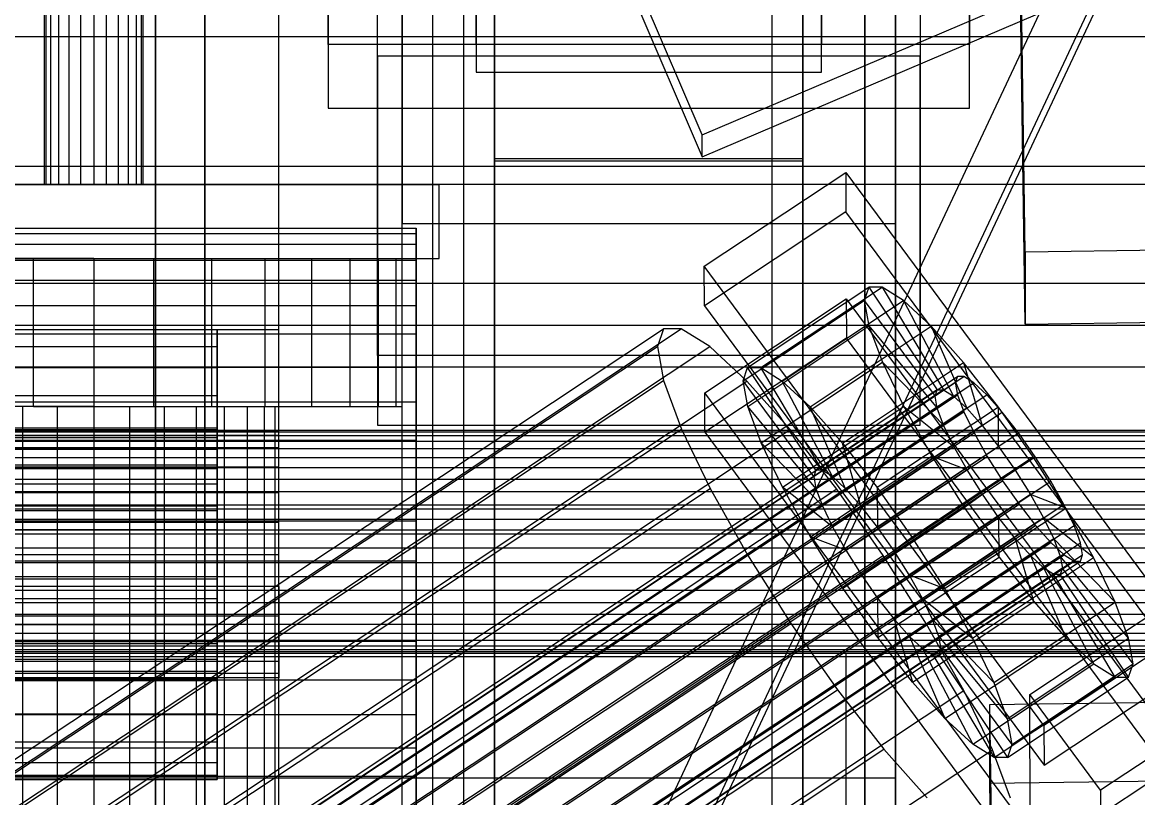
# Model space of a CAD drawing. Header units: millimetres. Extents: x -1970 to 34302, y -65268 to 6837.
# Drawn here: x 279.2 to 369.6, y -34961.7 to -34898.8 of the extents above; entities that cross this region are included whole.
import ezdxf

# ---------------------------------------------------------------- set-up
doc = ezdxf.new("R2010")
doc.units = ezdxf.units.MM
for name, color, linetype, lineweight in [('COTAS_O', 1, 'Continuous', 0), ('frontal_briquetadora', 7, 'Continuous', 0), ('frontal_C01', 7, 'Continuous', 0), ('frontal_C02', 7, 'Continuous', 0), ('frontal_C05', 7, 'Continuous', 0), ('frontal_C07', 7, 'Continuous', 0), ('frontal_mezcladora', 7, 'Continuous', 0), ('frontal_tolva-C01', 7, 'Continuous', 0), ('frontal_tolva_provisional', 7, 'Continuous', 0)]:
    doc.layers.add(name, color=color, linetype=linetype, lineweight=lineweight)
doc.dimstyles.new('R19_100', dxfattribs={"dimtxt": 250, "dimasz": 150, "dimexe": 150, "dimexo": 80, "dimgap": 100, "dimtad": 1, "dimtih": 1, "dimtoh": 1, "dimdsep": 46, "dimcen": 0.09, "dimadec": 0, "dimazin": 0, "dimtfac": 1, "dimtdec": 4, "dimtofl": 0, "dimtmove": 0, "dimatfit": 3, "dimfxl": 1, "dimtolj": 1, "dimtzin": 0, "dimarcsym": 0})

# ---------------------------------------------------------------- blocks, each defined once
blk = doc.blocks.new('*D39')
at = {"layer": 'COTAS_O', "color": 0, "lineweight": -2, "transparency": 16777216}
for p, q in [((-650, -34820), (-650, -34050)), ((650, -34820), (650, -34050)), ((-500, -34200), (500, -34200))]:
    blk.add_line(p, q, dxfattribs=at)
at = {"layer": 'COTAS_O', "color": 0, "transparency": 16777216}
for points in [[(-500, -34175), (-500, -34225), (-650, -34200)], [(500, -34175), (500, -34225), (650, -34200)]]:
    blk.add_solid(points, dxfattribs=at)
at = {"layer": 'Defpoints', "color": 0, "transparency": 16777216}
for p in [(650, -34200), (-650, -34900), (650, -34900)]:
    blk.add_point(p, dxfattribs=at)

msp = doc.modelspace()

# ---------------------------------------------------------------- linework, layer by layer
at = {"layer": 'frontal_briquetadora'}
for p, q in [((315, -35000), (315, -34710)), ((340, -34940), (340, -34760)), ((-1330, -34940), (340, -34940)), ((340, -34940), (490, -34940)), ((340, -34950), (340, -34940)), ((-1330, -34950), (340, -34950)), ((340, -34950), (346, -34950)), ((340, -35988), (340, -34950)), ((340, -34950), (490, -34950)), ((346, -35988), (346, -34950)), ((346, -34950), (484, -34950))]:
    msp.add_line(p, q, dxfattribs=at)
at = {"layer": 'frontal_C01'}
for p, q in [((334.501, -34918.631), (345.969, -34911.019)), ((345.969, -34911.019), (345.981, -34914.221)), ((345.969, -34911.019), (373.501, -34948.258)), ((345.981, -34914.221), (334.513, -34921.833)), ((373.513, -34951.46), (345.981, -34914.221)), ((-311.15, -34915.54), (311.15, -34915.54)), ((-311.15, -34915.982), (311.15, -34915.982)), ((311.15, -34915.982), (311.15, -34915.54)), ((311.15, -34915.54), (311.15, -34916.825)), ((311.15, -34918.122), (311.15, -34915.982)), ((-311.15, -34916.825), (311.15, -34916.825)), ((311.15, -34916.825), (311.15, -34919.749)), ((-311.15, -34918.122), (311.15, -34918.122)), ((311.15, -34921.813), (311.15, -34918.122)), ((334.513, -34921.833), (334.501, -34918.631)), ((362.033, -34955.87), (334.501, -34918.631)), ((-311.15, -34919.749), (311.15, -34919.749)), ((311.15, -34919.749), (311.15, -34924.115)), ((338.005, -34926.842), (347.835, -34920.318)), ((339.088, -34926.847), (348.918, -34920.323)), ((347.835, -34920.318), (347.47, -34921.39)), ((348.918, -34920.323), (347.835, -34920.318)), ((347.835, -34920.318), (353.378, -34928.64)), ((350.645, -34921.406), (348.918, -34920.323)), ((348.918, -34920.323), (353.892, -34928.643)), ((334.539, -34928.877), (346.008, -34921.265)), ((337.64, -34927.914), (347.47, -34921.39)), ((340.816, -34927.93), (350.645, -34921.406)), ((346.008, -34921.265), (346.02, -34924.467)), ((346.008, -34921.265), (373.539, -34958.504)), ((347.47, -34921.39), (353.205, -34929.148)), ((347.47, -34921.39), (347.847, -34923.467)), ((352.899, -34923.492), (350.645, -34921.406)), ((350.645, -34921.406), (354.71, -34929.156)), ((-311.15, -34921.813), (311.15, -34921.813)), ((311.15, -34926.804), (311.15, -34921.813)), ((334.513, -34921.833), (362.045, -34959.072)), ((-311.15, -34924.115), (311.15, -34924.115)), ((146.872, -35046.022), (331.181, -34923.69)), ((148.32, -35046.029), (332.629, -34923.698)), ((311.15, -34924.115), (311.15, -34929.623)), ((331.181, -34923.69), (330.692, -34925.124)), ((332.629, -34923.698), (331.181, -34923.69)), ((334.938, -34925.145), (332.629, -34923.698)), ((338.017, -34929.991), (347.847, -34923.467)), ((343.069, -34930.016), (352.899, -34923.492)), ((347.847, -34923.467), (353.384, -34930.132)), ((347.847, -34923.467), (348.941, -34926.406)), ((355.525, -34926.439), (352.899, -34923.492)), ((352.899, -34923.492), (355.777, -34930.144)), ((346.02, -34924.467), (334.551, -34932.078)), ((373.551, -34961.706), (346.02, -34924.467)), ((146.383, -35047.455), (330.692, -34925.124)), ((150.629, -35047.476), (334.938, -34925.145)), ((330.692, -34925.124), (331.197, -34927.9)), ((337.95, -34927.934), (334.938, -34925.145)), ((-311.15, -34926.804), (311.15, -34926.804)), ((311.15, -34932.755), (311.15, -34926.804)), ((337.64, -34927.914), (338.005, -34926.842)), ((343.549, -34935.165), (338.005, -34926.842)), ((338.005, -34926.842), (339.088, -34926.847)), ((344.062, -34935.167), (339.088, -34926.847)), ((339.088, -34926.847), (340.816, -34927.93)), ((339.111, -34932.931), (348.941, -34926.406)), ((345.695, -34932.964), (355.525, -34926.439)), ((348.941, -34926.406), (353.902, -34931.524)), ((348.941, -34926.406), (350.678, -34930.009)), ((358.345, -34930.047), (355.525, -34926.439)), ((355.525, -34926.439), (357.021, -34931.54)), ((141.218, -35069.457), (355.017, -34927.553)), ((141.731, -35069.46), (355.53, -34927.555)), ((355.017, -34927.553), (354.844, -34928.061)), ((355.53, -34927.555), (355.017, -34927.553)), ((356.348, -34928.068), (355.53, -34927.555)), ((141.045, -35069.965), (354.844, -34928.061)), ((142.549, -35069.973), (356.348, -34928.068)), ((146.887, -35050.232), (331.197, -34927.9)), ((153.641, -35050.265), (337.95, -34927.934)), ((331.197, -34927.9), (332.659, -34931.83)), ((343.376, -34935.672), (337.64, -34927.914)), ((338.017, -34929.991), (337.64, -34927.914)), ((341.461, -34931.874), (337.95, -34927.934)), ((344.88, -34935.68), (340.816, -34927.93)), ((340.816, -34927.93), (343.069, -34930.016)), ((353.378, -34928.64), (343.549, -34935.165)), ((353.892, -34928.643), (344.062, -34935.167)), ((353.205, -34929.148), (353.378, -34928.64)), ((353.378, -34928.64), (353.892, -34928.643)), ((353.892, -34928.643), (354.71, -34929.156)), ((354.844, -34928.061), (355.022, -34929.044)), ((357.415, -34929.056), (356.348, -34928.068)), ((141.224, -35070.949), (355.022, -34929.044)), ((143.617, -35070.961), (357.415, -34929.056)), ((334.551, -34932.078), (334.539, -34928.877)), ((362.071, -34966.116), (334.539, -34928.877)), ((353.205, -34929.148), (343.376, -34935.672)), ((354.71, -34929.156), (344.88, -34935.68)), ((353.384, -34930.132), (353.205, -34929.148)), ((354.71, -34929.156), (355.777, -34930.144)), ((355.022, -34929.044), (355.541, -34930.437)), ((358.659, -34930.452), (357.415, -34929.056)), ((-311.15, -34929.623), (311.15, -34929.623)), ((141.742, -35072.341), (355.541, -34930.437)), ((144.861, -35072.357), (358.659, -34930.452)), ((311.15, -34929.623), (311.15, -34935.899)), ((343.554, -34936.656), (338.017, -34929.991)), ((339.111, -34932.931), (338.017, -34929.991)), ((340.848, -34936.533), (350.678, -34930.009)), ((345.947, -34936.668), (343.069, -34930.016)), ((343.069, -34930.016), (345.695, -34932.964)), ((353.384, -34930.132), (343.554, -34936.656)), ((355.777, -34930.144), (345.947, -34936.668)), ((358.345, -34930.047), (348.515, -34936.571)), ((350.678, -34930.009), (354.725, -34933.231)), ((350.678, -34930.009), (352.938, -34934.028)), ((353.902, -34931.524), (353.384, -34930.132)), ((355.541, -34930.437), (356.363, -34932.143)), ((355.777, -34930.144), (357.021, -34931.54)), ((358.357, -34933.249), (358.345, -34930.047)), ((361.166, -34934.069), (358.345, -34930.047)), ((359.995, -34932.161), (358.659, -34930.452)), ((-440, -34931.906), (440, -34931.906)), ((-440, -34932.063), (440, -34932.063)), ((142.565, -35074.048), (356.363, -34932.143)), ((359.995, -34932.161), (146.196, -35074.066)), ((148.35, -35054.162), (332.659, -34931.83)), ((157.152, -35054.205), (341.461, -34931.874)), ((332.659, -34931.83), (334.981, -34936.646)), ((334.551, -34932.078), (362.083, -34969.317)), ((345.231, -34936.697), (341.461, -34931.874)), ((353.902, -34931.524), (344.073, -34938.049)), ((357.021, -34931.54), (347.191, -34938.064)), ((354.725, -34933.231), (353.902, -34931.524)), ((356.363, -34932.143), (357.434, -34934.047)), ((357.021, -34931.54), (358.357, -34933.249)), ((361.332, -34934.067), (359.995, -34932.161)), ((-440, -34932.361), (440, -34932.361)), ((-440, -34932.821), (440, -34932.821)), ((311.15, -34932.755), (-311.15, -34932.755)), ((311.15, -34939.26), (311.15, -34932.755)), ((344.073, -34938.049), (339.111, -34932.931)), ((340.848, -34936.533), (339.111, -34932.931)), ((347.191, -34938.064), (345.695, -34932.964)), ((345.695, -34932.964), (348.515, -34936.571)), ((-440, -34933.398), (440, -34933.398)), ((143.635, -35075.952), (357.434, -34934.047)), ((147.533, -35075.971), (361.332, -34934.067)), ((343.108, -34940.553), (352.938, -34934.028)), ((354.725, -34933.231), (344.895, -34939.755)), ((348.527, -34939.773), (358.357, -34933.249)), ((351.336, -34940.594), (361.166, -34934.069)), ((352.938, -34934.028), (355.796, -34935.135)), ((352.938, -34934.028), (355.569, -34938.191)), ((355.796, -34935.135), (354.725, -34933.231)), ((357.434, -34934.047), (358.68, -34936.019)), ((358.357, -34933.249), (359.693, -34935.154)), ((361.166, -34934.069), (359.693, -34935.154)), ((363.797, -34938.232), (361.166, -34934.069)), ((362.578, -34936.039), (361.332, -34934.067)), ((-440, -34934.129), (440, -34934.129)), ((-440, -34934.944), (440, -34934.944)), ((343.549, -34935.165), (343.376, -34935.672)), ((343.376, -34935.672), (343.554, -34936.656)), ((344.062, -34935.167), (343.549, -34935.165)), ((344.88, -34935.68), (344.062, -34935.167)), ((345.947, -34936.668), (344.88, -34935.68)), ((355.796, -34935.135), (345.966, -34941.659)), ((359.693, -34935.154), (349.863, -34941.678)), ((357.042, -34937.107), (355.796, -34935.135)), ((359.693, -34935.154), (360.939, -34937.126)), ((-440, -34935.897), (440, -34935.897)), ((-311.15, -34935.899), (311.15, -34935.899)), ((144.881, -35077.924), (358.68, -34936.019)), ((148.779, -35077.943), (362.578, -34936.039)), ((150.672, -35058.977), (334.981, -34936.646)), ((345.231, -34936.697), (160.922, -35059.028)), ((311.15, -34935.899), (311.15, -34942.515)), ((334.981, -34936.646), (338.003, -34942.02)), ((344.895, -34939.755), (340.848, -34936.533)), ((343.108, -34940.553), (340.848, -34936.533)), ((343.554, -34936.656), (344.073, -34938.049)), ((349.002, -34942.074), (345.231, -34936.697)), ((347.191, -34938.064), (345.947, -34936.668)), ((348.515, -34936.571), (348.527, -34939.773)), ((348.515, -34936.571), (351.336, -34940.594)), ((358.68, -34936.019), (360.017, -34937.925)), ((363.648, -34937.943), (362.578, -34936.039)), ((-440, -34936.896), (440, -34936.896)), ((357.042, -34937.107), (347.212, -34943.631)), ((360.939, -34937.126), (351.109, -34943.65)), ((355.569, -34938.191), (357.042, -34937.107)), ((358.378, -34939.012), (357.042, -34937.107)), ((363.797, -34938.232), (360.939, -34937.126)), ((360.939, -34937.126), (362.01, -34939.03)), ((440, -34938.006), (-440, -34938.006)), ((146.218, -35079.829), (360.017, -34937.925)), ((149.85, -35079.847), (363.648, -34937.943)), ((344.073, -34938.049), (344.895, -34939.755)), ((345.739, -34944.716), (355.569, -34938.191)), ((348.527, -34939.773), (347.191, -34938.064)), ((353.967, -34944.757), (363.797, -34938.232)), ((355.569, -34938.191), (358.39, -34942.214)), ((360.017, -34937.925), (361.352, -34939.634)), ((364.471, -34939.649), (363.648, -34937.943)), ((366.057, -34942.252), (363.797, -34938.232)), ((-440, -34939.12), (440, -34939.12)), ((-311.15, -34939.26), (311.15, -34939.26)), ((311.15, -34945.876), (311.15, -34939.26)), ((358.378, -34939.012), (348.548, -34945.536)), ((362.01, -34939.03), (352.18, -34945.554)), ((358.39, -34942.214), (358.378, -34939.012)), ((359.714, -34940.721), (358.378, -34939.012)), ((366.057, -34942.252), (362.01, -34939.03)), ((362.01, -34939.03), (362.833, -34940.736)), ((-440, -34940.311), (440, -34940.311)), ((147.554, -35081.538), (361.352, -34939.634)), ((150.672, -35081.553), (364.471, -34939.649)), ((344.895, -34939.755), (345.966, -34941.659)), ((349.863, -34941.678), (348.527, -34939.773)), ((361.352, -34939.634), (362.596, -34941.03)), ((364.989, -34941.042), (364.471, -34939.649)), ((148.798, -35082.934), (362.596, -34941.03)), ((151.191, -35082.946), (364.989, -34941.042)), ((345.966, -34941.659), (343.108, -34940.553)), ((345.739, -34944.716), (343.108, -34940.553)), ((349.863, -34941.678), (351.336, -34940.594)), ((359.714, -34940.721), (349.884, -34947.245)), ((351.336, -34940.594), (353.967, -34944.757)), ((362.833, -34940.736), (353.003, -34947.261)), ((361.21, -34945.821), (359.714, -34940.721)), ((360.958, -34942.117), (359.714, -34940.721)), ((362.596, -34941.03), (363.664, -34942.018)), ((367.794, -34945.854), (362.833, -34940.736)), ((362.833, -34940.736), (363.351, -34942.129)), ((365.168, -34942.025), (364.989, -34941.042)), ((-440, -34941.464), (440, -34941.464)), ((149.865, -35083.922), (363.664, -34942.018)), ((151.369, -35083.93), (365.168, -34942.025)), ((153.694, -35064.351), (338.003, -34942.02)), ((164.693, -35064.406), (349.002, -34942.074)), ((338.003, -34942.02), (341.52, -34947.585)), ((345.966, -34941.659), (347.212, -34943.631)), ((348.56, -34948.738), (358.39, -34942.214)), ((352.519, -34947.639), (349.002, -34942.074)), ((351.109, -34943.65), (349.863, -34941.678)), ((360.958, -34942.117), (351.128, -34948.641)), ((363.351, -34942.129), (353.521, -34948.653)), ((358.39, -34942.214), (361.21, -34945.821)), ((363.836, -34948.769), (360.958, -34942.117)), ((362.025, -34943.105), (360.958, -34942.117)), ((368.888, -34948.794), (363.351, -34942.129)), ((363.351, -34942.129), (363.53, -34943.113)), ((363.664, -34942.018), (364.482, -34942.531)), ((364.995, -34942.533), (365.168, -34942.025)), ((-440, -34942.655), (440, -34942.655)), ((-311.15, -34942.515), (311.15, -34942.515)), ((150.683, -35084.435), (364.482, -34942.531)), ((151.196, -35084.438), (364.995, -34942.533)), ((311.15, -34942.515), (311.15, -34949.02)), ((362.025, -34943.105), (352.196, -34949.63)), ((363.53, -34943.113), (353.7, -34949.637)), ((356.228, -34948.776), (366.057, -34942.252)), ((366.09, -34950.855), (362.025, -34943.105)), ((362.843, -34943.618), (362.025, -34943.105)), ((363.53, -34943.113), (363.357, -34943.621)), ((369.265, -34950.871), (363.53, -34943.113)), ((364.482, -34942.531), (364.995, -34942.533)), ((367.794, -34945.854), (366.057, -34942.252)), ((-440, -34943.769), (440, -34943.769)), ((347.212, -34943.631), (345.739, -34944.716)), ((347.212, -34943.631), (348.548, -34945.536)), ((352.18, -34945.554), (351.109, -34943.65)), ((351.109, -34943.65), (353.967, -34944.757)), ((362.843, -34943.618), (353.014, -34950.142)), ((363.357, -34943.621), (353.527, -34950.145)), ((367.817, -34951.938), (362.843, -34943.618)), ((363.357, -34943.621), (362.843, -34943.618)), ((368.9, -34951.943), (363.357, -34943.621)), ((-440, -34944.879), (440, -34944.879)), ((348.56, -34948.738), (345.739, -34944.716)), ((353.967, -34944.757), (356.228, -34948.776)), ((348.548, -34945.536), (348.56, -34948.738)), ((348.548, -34945.536), (349.884, -34947.245)), ((351.38, -34952.346), (361.21, -34945.821)), ((353.003, -34947.261), (352.18, -34945.554)), ((352.18, -34945.554), (356.228, -34948.776)), ((360.882, -34953.358), (372.35, -34945.746)), ((361.21, -34945.821), (363.836, -34948.769)), ((-440, -34945.878), (440, -34945.878)), ((-311.15, -34945.876), (311.15, -34945.876)), ((311.15, -34952.152), (311.15, -34945.876)), ((357.964, -34952.379), (367.794, -34945.854)), ((368.888, -34948.794), (367.794, -34945.854)), ((-440, -34946.831), (440, -34946.831)), ((157.211, -35069.916), (341.52, -34947.585)), ((168.21, -35069.971), (352.519, -34947.639)), ((341.52, -34947.585), (345.291, -34952.962)), ((349.884, -34947.245), (351.38, -34952.346)), ((349.884, -34947.245), (351.128, -34948.641)), ((355.541, -34953.013), (352.519, -34947.639)), ((353.521, -34948.653), (353.003, -34947.261)), ((353.003, -34947.261), (357.964, -34952.379)), ((-440, -34947.646), (440, -34947.646)), ((-440, -34948.377), (440, -34948.377)), ((373.501, -34948.258), (362.033, -34955.87)), ((-440, -34948.954), (440, -34948.954)), ((-440, -34949.414), (440, -34949.414)), ((-311.15, -34949.02), (311.15, -34949.02)), ((311.15, -34949.02), (311.15, -34954.971)), ((351.38, -34952.346), (348.56, -34948.738)), ((351.128, -34948.641), (354.006, -34955.293)), ((351.128, -34948.641), (352.196, -34949.63)), ((353.7, -34949.637), (353.521, -34948.653)), ((353.521, -34948.653), (359.058, -34955.318)), ((354.006, -34955.293), (363.836, -34948.769)), ((356.228, -34948.776), (357.964, -34952.379)), ((359.058, -34955.318), (368.888, -34948.794)), ((363.836, -34948.769), (366.09, -34950.855)), ((369.265, -34950.871), (368.888, -34948.794)), ((-450, -34950.263), (450, -34950.263)), ((-440, -34949.712), (440, -34949.712)), ((-440, -34949.869), (440, -34949.869)), ((352.196, -34949.63), (356.26, -34957.379)), ((352.196, -34949.63), (353.014, -34950.142)), ((353.014, -34950.142), (357.987, -34958.462)), ((353.014, -34950.142), (353.527, -34950.145)), ((353.527, -34950.145), (353.7, -34949.637)), ((353.527, -34950.145), (359.07, -34958.467)), ((353.7, -34949.637), (359.436, -34957.395)), ((356.26, -34957.379), (366.09, -34950.855)), ((359.436, -34957.395), (369.265, -34950.871)), ((366.09, -34950.855), (367.817, -34951.938)), ((368.9, -34951.943), (369.265, -34950.871)), ((-311.15, -34952.152), (311.15, -34952.152)), ((311.15, -34957.66), (311.15, -34952.152)), ((357.987, -34958.462), (367.817, -34951.938)), ((359.07, -34958.467), (368.9, -34951.943)), ((362.045, -34959.072), (373.513, -34951.46)), ((367.817, -34951.938), (368.9, -34951.943)), ((160.982, -35075.293), (345.291, -34952.962)), ((171.232, -35075.344), (355.541, -34953.013)), ((345.291, -34952.962), (349.061, -34957.785)), ((354.006, -34955.293), (351.38, -34952.346)), ((357.863, -34957.829), (355.541, -34953.013)), ((357.964, -34952.379), (359.058, -34955.318)), ((357.646, -34954.155), (375.644, -34953.914)), ((360.939, -34968.726), (360.882, -34953.358)), ((366.618, -34961.116), (360.882, -34953.358)), ((378.086, -34953.504), (366.618, -34961.116)), ((357.646, -34960.559), (357.646, -34954.155)), ((360.514, -35146.103), (357.646, -34954.155)), ((-311.15, -34954.971), (311.15, -34954.971)), ((311.15, -34954.971), (311.15, -34959.962)), ((356.26, -34957.379), (354.006, -34955.293)), ((359.058, -34955.318), (359.436, -34957.395)), ((362.033, -34955.87), (362.045, -34959.072)), ((357.987, -34958.462), (356.26, -34957.379)), ((359.436, -34957.395), (359.07, -34958.467)), ((-311.15, -34957.66), (311.15, -34957.66)), ((164.752, -35080.116), (349.061, -34957.785)), ((173.554, -35080.16), (357.863, -34957.829)), ((311.15, -34962.026), (311.15, -34957.66)), ((349.061, -34957.785), (352.572, -34961.725)), ((359.326, -34961.759), (357.863, -34957.829)), ((359.07, -34958.467), (357.987, -34958.462)), ((373.539, -34958.504), (362.071, -34966.116)), ((-311.15, -34959.962), (311.15, -34959.962)), ((311.15, -34959.962), (311.15, -34963.653)), ((375.644, -34960.317), (357.646, -34960.559)), ((360.514, -35152.507), (357.646, -34960.559)), ((366.618, -34961.116), (366.675, -34976.484))]:
    msp.add_line(p, q, dxfattribs=at)
at = {"layer": 'frontal_C02'}
for p, q in [((360.514, -34917.476), (357.646, -34723.709)), ((360.514, -34923.322), (357.646, -34729.554)), ((-425, -34911.965), (425, -34911.965)), ((378.512, -34917.232), (360.514, -34917.476)), ((360.514, -34917.476), (360.514, -34923.322)), ((360.514, -34923.322), (378.512, -34923.078)), ((425, -34923.441), (-425, -34923.441)), ((425, -34926.812), (-425, -34926.812)), ((-425, -34938.288), (425, -34938.288))]:
    msp.add_line(p, q, dxfattribs=at)
at = {"layer": 'frontal_C05'}
for p, q in [((281, -34912), (281, -34858)), ((281.136, -34912), (281.136, -34858)), ((281.536, -34912), (281.536, -34858)), ((282.172, -34912), (282.172, -34858)), ((283, -34912), (283, -34858)), ((283.965, -34912), (283.965, -34858)), ((285, -34858), (285, -34912)), ((286.035, -34912), (286.035, -34858)), ((287, -34912), (287, -34858)), ((287.828, -34912), (287.828, -34858)), ((288.464, -34912), (288.464, -34858)), ((288.864, -34912), (288.864, -34858)), ((289, -34912), (289, -34858)), ((300, -34923.75), (300, -34858)), ((300, -34918), (300, -34858)), ((257, -34912), (313, -34912)), ((281.136, -34912), (281, -34912)), ((281.536, -34912), (281.136, -34912)), ((282.172, -34912), (281.536, -34912)), ((283, -34912), (282.172, -34912)), ((283.965, -34912), (283, -34912)), ((283.965, -34912), (285, -34912)), ((285, -34912), (286.035, -34912)), ((286.035, -34912), (287, -34912)), ((287, -34912), (287.828, -34912)), ((287.828, -34912), (288.464, -34912)), ((288.464, -34912), (288.864, -34912)), ((288.864, -34912), (289, -34912)), ((313, -34918), (313, -34912)), ((257, -34918), (313, -34918)), ((270, -34918), (300, -34918)), ((280.123, -34918), (275.433, -34918)), ((285, -34918), (280.123, -34918)), ((280.123, -34930), (280.123, -34918)), ((285, -34918), (289.877, -34918)), ((285, -34918), (285, -34930)), ((289.877, -34918), (294.567, -34918)), ((289.877, -34930), (289.877, -34918)), ((294.567, -34918), (298.889, -34918)), ((294.567, -34930), (294.567, -34918)), ((298.889, -34918), (302.678, -34918)), ((298.889, -34930), (298.889, -34918)), ((302.678, -34918), (305.787, -34918)), ((302.678, -34930), (302.678, -34918)), ((305.787, -34918), (308.097, -34918)), ((305.787, -34930), (305.787, -34918)), ((308.097, -34918), (309.52, -34918)), ((308.097, -34930), (308.097, -34918)), ((309.52, -34918), (310, -34918)), ((309.52, -34930), (309.52, -34918)), ((310, -34930), (310, -34918)), ((265, -34923.75), (295, -34923.75)), ((265, -34924.101), (295, -34924.101)), ((270, -34923.75), (300, -34923.75)), ((295, -34924.101), (295, -34923.75)), ((295, -34923.75), (295, -34931.75)), ((295, -34925.139), (295, -34924.101)), ((295, -34924.101), (295, -34931.947)), ((265, -34925.139), (295, -34925.139)), ((295, -34926.826), (295, -34925.139)), ((295, -34925.139), (295, -34932.53)), ((265, -34926.826), (295, -34926.826)), ((295, -34929.095), (295, -34926.826)), ((295, -34926.826), (295, -34933.477)), ((265, -34929.095), (295, -34929.095)), ((295, -34931.861), (295, -34929.095)), ((295, -34929.095), (295, -34934.752)), ((280.123, -34930), (275.433, -34930)), ((279.26, -34930), (276.666, -34930)), ((282.074, -34930), (279.26, -34930)), ((279.26, -35050), (279.26, -34930)), ((280.123, -34930), (285, -34930)), ((285, -34930), (282.074, -34930)), ((282.074, -35050), (282.074, -34930)), ((285, -34930), (287.926, -34930)), ((285, -34930), (285, -35050)), ((285, -34930), (289.877, -34930)), ((287.926, -34930), (290.74, -34930)), ((287.926, -35050), (287.926, -34930)), ((289.877, -34930), (294.567, -34930)), ((290.74, -34930), (293.334, -34930)), ((290.74, -35050), (290.74, -34930)), ((293.334, -34930), (295.607, -34930)), ((293.334, -35050), (293.334, -34930)), ((294.567, -34930), (298.889, -34930)), ((295.607, -34930), (297.472, -34930)), ((295.607, -35050), (295.607, -34930)), ((297.472, -34930), (298.858, -34930)), ((297.472, -35050), (297.472, -34930)), ((298.858, -34930), (299.712, -34930)), ((298.858, -35050), (298.858, -34930)), ((298.889, -34930), (302.678, -34930)), ((299.712, -34930), (300, -34930)), ((299.712, -35050), (299.712, -34930)), ((300, -35050), (300, -34930)), ((302.678, -34930), (305.787, -34930)), ((305.787, -34930), (308.097, -34930)), ((308.097, -34930), (309.52, -34930)), ((309.52, -34930), (310, -34930)), ((300, -34932), (250, -34932)), ((295, -34931.75), (265, -34931.75)), ((265, -34931.861), (295, -34931.861)), ((295, -34931.947), (265, -34931.947)), ((295, -34931.75), (295, -34931.947)), ((295, -34935.016), (295, -34931.861)), ((295, -34931.861), (295, -34936.305)), ((295, -34931.947), (295, -34932.53)), ((300, -34932.341), (300, -34932)), ((300, -34932.341), (250, -34932.341)), ((295, -34932.53), (265, -34932.53)), ((295, -34932.53), (295, -34933.477)), ((300, -34933.34), (300, -34932.341)), ((300, -34933.34), (250, -34933.34)), ((295, -34933.477), (265, -34933.477)), ((295, -34933.477), (295, -34934.752)), ((300, -34934.929), (300, -34933.34)), ((300, -34934.929), (250, -34934.929)), ((295, -34934.752), (265, -34934.752)), ((295, -34934.752), (295, -34936.305)), ((300, -34937), (300, -34934.929)), ((265, -34935.016), (295, -34935.016)), ((295, -34938.44), (295, -34935.016)), ((295, -34935.016), (295, -34938.077)), ((295, -34936.305), (265, -34936.305)), ((295, -34936.305), (295, -34938.077)), ((300, -34937), (250, -34937)), ((300, -34939.412), (300, -34937)), ((295, -34938.077), (265, -34938.077)), ((265, -34938.44), (295, -34938.44)), ((295, -34938.077), (295, -34940)), ((295, -34942), (295, -34938.44)), ((295, -34938.44), (295, -34940)), ((300, -34939.412), (250, -34939.412)), ((300, -34942), (300, -34939.412)), ((295, -34940), (265, -34940)), ((295, -34940), (295, -34942)), ((250, -34942), (300, -34942)), ((265, -34942), (295, -34942)), ((295, -34942), (295, -34945.56)), ((295, -34944), (295, -34942)), ((300, -34944.588), (300, -34942)), ((295, -34944), (265, -34944)), ((295, -34945.56), (295, -34944)), ((295, -34945.923), (295, -34944)), ((300, -34944.588), (250, -34944.588)), ((300, -34944.588), (300, -34947)), ((265, -34945.56), (295, -34945.56)), ((295, -34945.56), (295, -34948.984)), ((295, -34945.923), (265, -34945.923)), ((295, -34948.984), (295, -34945.923)), ((295, -34947.695), (295, -34945.923)), ((300, -34947), (250, -34947)), ((300, -34947), (300, -34949.071)), ((295, -34947.695), (265, -34947.695)), ((295, -34952.139), (295, -34947.695)), ((295, -34949.248), (295, -34947.695)), ((300, -34949.071), (250, -34949.071)), ((265, -34948.984), (295, -34948.984)), ((295, -34949.248), (265, -34949.248)), ((295, -34948.984), (295, -34952.139)), ((295, -34954.905), (295, -34949.248)), ((295, -34950.523), (295, -34949.248)), ((300, -34949.071), (300, -34950.66)), ((300, -34950.66), (250, -34950.66)), ((295, -34950.523), (265, -34950.523)), ((295, -34957.174), (295, -34950.523)), ((295, -34951.47), (295, -34950.523)), ((300, -34950.66), (300, -34951.659)), ((300, -34951.659), (250, -34951.659)), ((300, -34952), (250, -34952)), ((295, -34951.47), (265, -34951.47)), ((295, -34952.053), (265, -34952.053)), ((265, -34952.139), (295, -34952.139)), ((295, -34958.861), (295, -34951.47)), ((295, -34952.053), (295, -34951.47)), ((295, -34959.899), (295, -34952.053)), ((295, -34952.25), (295, -34952.053)), ((295, -34952.139), (295, -34954.905)), ((300, -34951.659), (300, -34952)), ((295, -34952.25), (265, -34952.25)), ((295, -34960.25), (295, -34952.25)), ((265, -34954.905), (295, -34954.905)), ((295, -34954.905), (295, -34957.174)), ((265, -34957.174), (295, -34957.174)), ((295, -34957.174), (295, -34958.861)), ((265, -34958.861), (295, -34958.861)), ((295, -34958.861), (295, -34959.899)), ((265, -34959.899), (295, -34959.899)), ((265, -34960.25), (295, -34960.25)), ((295, -34959.899), (295, -34960.25))]:
    msp.add_line(p, q, dxfattribs=at)
at = {"layer": 'frontal_C07'}
for p, q in [((316, -34900.65), (316, -34781.039)), ((344, -34781.039), (344, -34900.65)), ((316, -34783.291), (316, -34902.902)), ((344, -34902.902), (344, -34783.291)), ((334.328, -34907.981), (584.328, -34801.327)), ((334.328, -34909.751), (584.328, -34803.098)), ((312.5, -34993.161), (312.5, -34833.68)), ((347.5, -34833.68), (347.5, -34993.161)), ((312.5, -34995.575), (312.5, -34836.093)), ((347.5, -34995.575), (347.5, -34836.093)), ((310, -34915.167), (310, -34854.822)), ((350, -34915.167), (350, -34854.822)), ((310, -34875.296), (310, -34915.167)), ((310, -34971.848), (310, -34875.296)), ((350, -34915.167), (350, -34875.296)), ((350, -34875.296), (350, -34971.848)), ((317.5, -34910.105), (317.5, -34880.357)), ((317.5, -34880.357), (317.5, -34979.494)), ((317.5, -34880.571), (317.5, -34909.892)), ((317.5, -35136.604), (317.5, -34880.571)), ((342.5, -34880.357), (342.5, -34910.105)), ((342.5, -34979.494), (342.5, -34880.357)), ((342.5, -34909.892), (342.5, -34880.571)), ((342.5, -34880.571), (342.5, -35136.604)), ((334.328, -34907.981), (325.672, -34887.821)), ((325.672, -34889.591), (334.328, -34909.751)), ((304, -34900.654), (304, -34892.68)), ((356, -34892.68), (356, -34900.654)), ((312.5, -35053.506), (312.5, -34894.024)), ((347.5, -34894.024), (347.5, -35053.506)), ((308, -34901.602), (308, -34895.97)), ((308, -34925.872), (308, -34895.97)), ((352, -34895.97), (352, -34901.602)), ((352, -34895.97), (352, -34925.872)), ((312.5, -35055.92), (312.5, -34896.438)), ((347.5, -35055.92), (347.5, -34896.438)), ((304, -34897.83), (304, -34905.804)), ((356, -34905.804), (356, -34897.83)), ((356, -34900.654), (304, -34900.654)), ((304, -34900.654), (304, -34905.804)), ((344, -34900.65), (316, -34900.65)), ((316, -34900.65), (316, -34902.902)), ((344, -34902.902), (344, -34900.65)), ((356, -34905.804), (356, -34900.654)), ((352, -34901.602), (308, -34901.602)), ((308, -34901.602), (308, -34931.505)), ((352, -34931.505), (352, -34901.602)), ((316, -34902.902), (344, -34902.902)), ((304, -34905.804), (356, -34905.804)), ((334.328, -34909.751), (334.328, -34907.981)), ((317.5, -34909.892), (342.5, -34909.892)), ((317.5, -35165.925), (317.5, -34909.892)), ((342.5, -34910.105), (317.5, -34910.105)), ((317.5, -34910.105), (317.5, -35009.242)), ((342.5, -35165.925), (342.5, -34909.892)), ((342.5, -34910.105), (342.5, -35009.242)), ((310, -34915.167), (350, -34915.167)), ((310, -35011.718), (310, -34915.167)), ((350, -35011.718), (350, -34915.167)), ((352, -34925.872), (308, -34925.872)), ((308, -34925.872), (308, -34931.505)), ((352, -34931.505), (352, -34925.872)), ((308, -34931.505), (352, -34931.505)), ((-350, -34960.101), (350, -34960.101)), ((350, -34960.101), (350, -34964.188)), ((350, -34960.101), (350, -34972.062))]:
    msp.add_line(p, q, dxfattribs=at)
at = {"layer": 'frontal_mezcladora'}
for p, q in [((-750, -34900), (750, -34900)), ((-600, -34900), (600, -34900)), ((-750, -34910.5), (750, -34910.5))]:
    msp.add_line(p, q, dxfattribs=at)
at = {"layer": 'frontal_tolva-C01'}
for p, q in [((596.379, -34398.3), (221.379, -35196.873)), ((600, -34398.805), (225, -35197.379)), ((225, -35198.574), (600, -34400))]:
    msp.add_line(p, q, dxfattribs=at)
at = {"layer": 'frontal_tolva_provisional'}
for p, q in [((290, -34752), (290, -35070)), ((294, -35070), (294, -34752)), ((290, -35170), (290, -34852)), ((294, -34852), (294, -35170)), ((290, -34857.142), (290, -35175.142)), ((290, -34859.713), (290, -35177.713)), ((-824, -34900), (824, -34900)), ((-804, -34900), (804, -34900)), ((300, -34900), (804, -34900)), ((300, -35450), (300, -34900)), ((300, -34900), (824, -34900)), ((300, -34920), (300, -34900)), ((-824, -34920), (824, -34920)), ((300, -34920), (824, -34920))]:
    msp.add_line(p, q, dxfattribs=at)

# ---------------------------------------------------------------- dimensions: what is measured, and where the dimension line sits
at = {"layer": 'COTAS_O'}
dim = msp.add_aligned_dim(p1=(-650, -34900), p2=(650, -34900), distance=700, text='<> O', dimstyle='R19_100', dxfattribs=at)
dim.commit()
dim.dimension.update_dxf_attribs({"geometry": '*D39', "text_midpoint": (0, -34200)})

doc.saveas('drawing.dxf')
